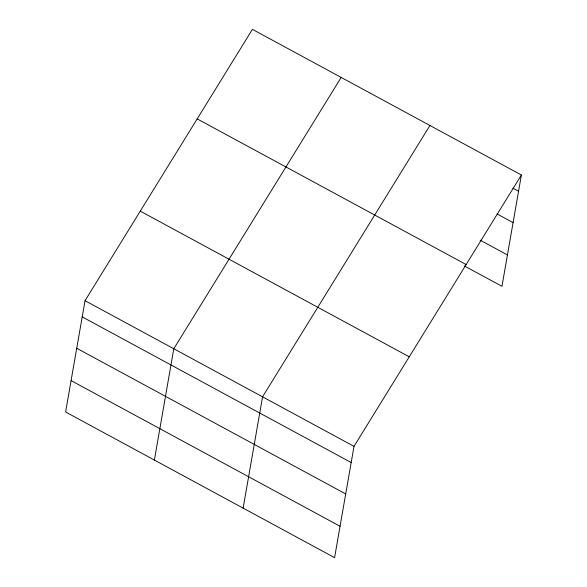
<?xml version="1.0" encoding="UTF-8"?>
<svg xmlns="http://www.w3.org/2000/svg" width="587" height="587" viewBox="0 0 587 587"><rect width="100%" height="100%" fill="white"/><g stroke="black" fill="none" stroke-linecap="round" stroke-linejoin="round"><path stroke-width="0.88" d="M85.034 300.683L65.612 411.986L334.583 557.65L354.012 446.355L521.388 175.014L252.417 29.35L85.034 300.683L354.012 446.355M154.374 460.054L173.796 348.759L341.179 77.418M243.135 508.122L262.558 396.827L429.941 125.486M521.388 175.014L501.966 286.317L464.258 265.896M512.943 188.178L518.563 191.215M497.042 213.91L513.082 222.598M480.166 240.164L507.439 254.934M197.181 118.89L466.151 264.554M140.271 211.144L409.242 356.808M82.209 316.885L351.18 462.556M76.728 348.267L345.706 493.938M71.086 380.603L340.064 526.268"/></g></svg>
